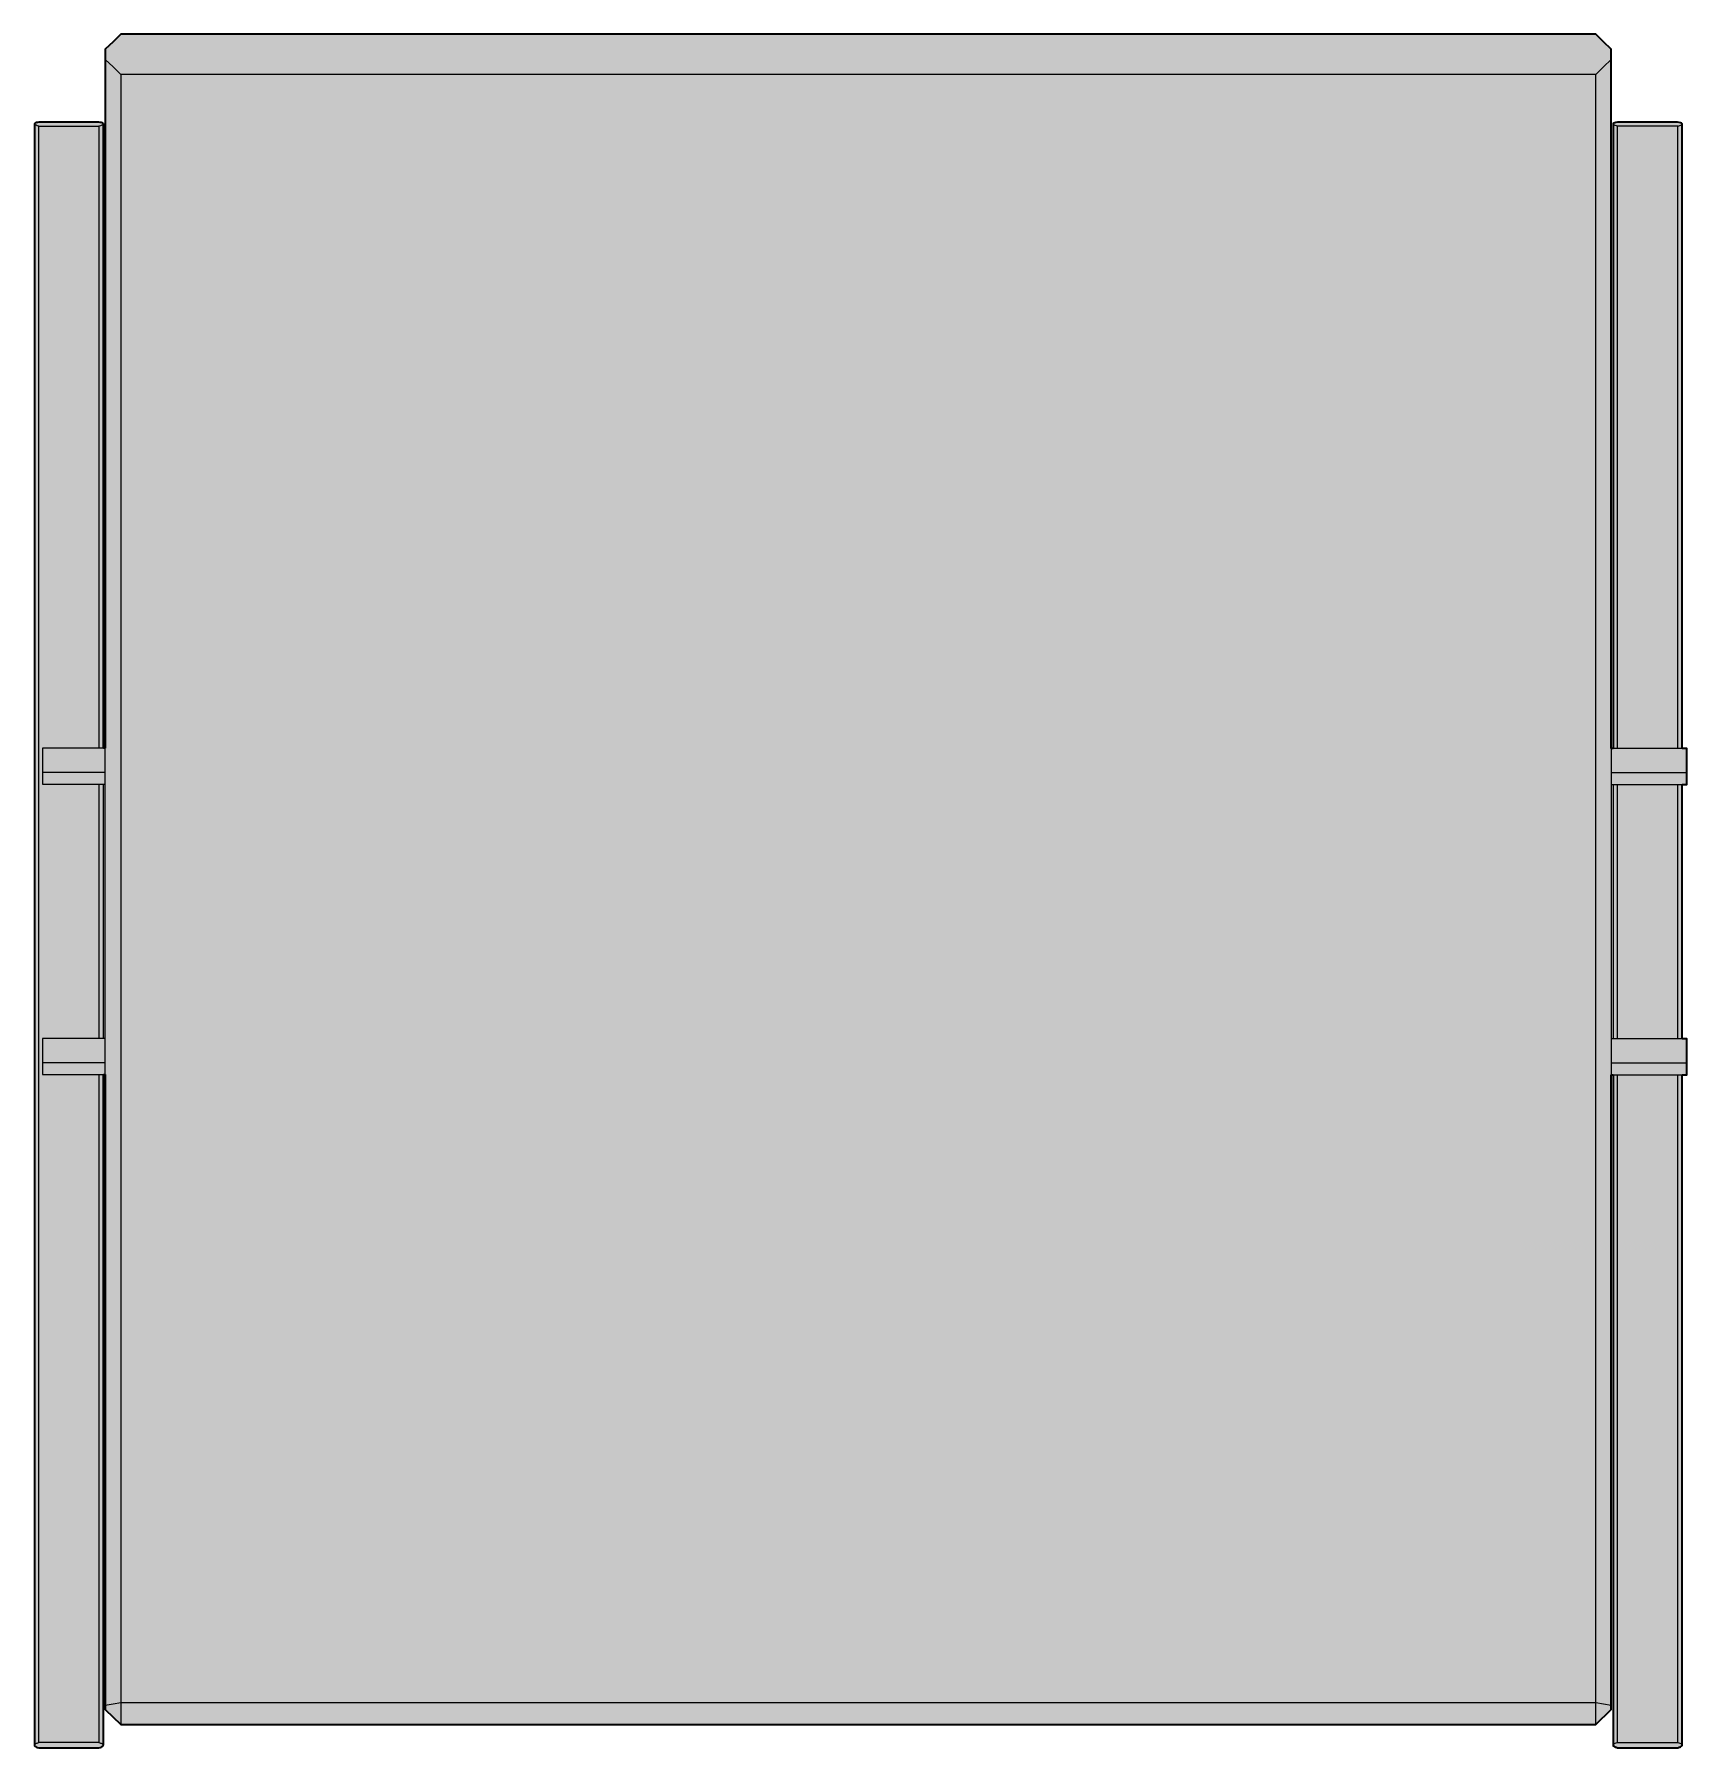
# Model space of a CAD drawing. Header units: millimetres. Extents: x 0 to 2157, y -1316 to 720.
# Drawn here: x 1402 to 2039, y -1151 to -489 of the extents above; entities that cross this region are included whole.
import ezdxf

# ---------------------------------------------------------------- set-up
doc = ezdxf.new("R2010")
doc.units = ezdxf.units.MM
doc.layers.add('Blocks', color=7, linetype='Continuous')
doc.layers.add('Blocks$Fill', color=7, linetype='Continuous', true_color=0xffffff)
doc.layers.add('Blocks$Inner', color=7, linetype='Continuous', lineweight=25, true_color=0x007f00)
doc.layers.add('Blocks$Outline', color=7, linetype='Continuous', lineweight=35, true_color=0xff3f3f)

# ---------------------------------------------------------------- blocks, each defined once
blk = doc.blocks.new('PK22 Top')
at = {"layer": 'Blocks$Fill'}
blk.add_hatch(color=256, dxfattribs=at).paths.add_polyline_path([(193, 365.06), (193, 369.11), (190, 371.97), (187, 374.84), (-382.23, 374.84), (-385.23, 371.97), (-388.23, 369.11), (-388.23, 365.06), (-388.23, 99.34), (-388.95, 99.34), (-388.94, 340.18), (-388.94, 340.18), (-388.94, 340.19), (-388.94, 340.19), (-388.94, 340.2), (-388.94, 340.2), (-388.94, 340.21), (-388.94, 340.22), (-388.94, 340.22), (-388.94, 340.23), (-388.95, 340.23), (-388.95, 340.24), (-388.95, 340.24), (-388.95, 340.25), (-388.95, 340.25), (-388.95, 340.26), (-388.96, 340.26), (-388.96, 340.27), (-388.96, 340.28), (-388.97, 340.28), (-388.97, 340.29), (-388.98, 340.3), (-388.98, 340.31), (-388.99, 340.31), (-388.99, 340.32), (-389, 340.33), (-389.01, 340.34), (-389.01, 340.34), (-389.02, 340.35), (-389.03, 340.36), (-389.03, 340.37), (-389.04, 340.37), (-389.05, 340.38), (-389.06, 340.39), (-389.07, 340.4), (-389.09, 340.41), (-389.11, 340.43), (-389.13, 340.44), (-389.15, 340.46), (-389.18, 340.47), (-389.2, 340.49), (-389.23, 340.5), (-389.25, 340.51), (-389.28, 340.53), (-389.34, 340.56), (-389.41, 340.59), (-389.48, 340.62), (-389.55, 340.64), (-389.63, 340.67), (-389.71, 340.7), (-389.8, 340.73), (-389.99, 340.78), (-390.19, 340.83), (-390.42, 340.89), (-390.66, 340.94), (-413.87, 340.94), (-414.11, 340.89), (-414.33, 340.83), (-414.54, 340.78), (-414.73, 340.73), (-414.81, 340.7), (-414.9, 340.67), (-414.98, 340.64), (-415.05, 340.62), (-415.12, 340.59), (-415.18, 340.56), (-415.24, 340.53), (-415.27, 340.51), (-415.3, 340.5), (-415.33, 340.49), (-415.35, 340.47), (-415.38, 340.46), (-415.4, 340.44), (-415.42, 340.43), (-415.44, 340.41), (-415.46, 340.4), (-415.47, 340.39), (-415.48, 340.38), (-415.49, 340.37), (-415.49, 340.37), (-415.5, 340.36), (-415.51, 340.35), (-415.52, 340.34), (-415.52, 340.34), (-415.53, 340.33), (-415.53, 340.32), (-415.54, 340.31), (-415.55, 340.31), (-415.55, 340.3), (-415.55, 340.29), (-415.56, 340.28), (-415.56, 340.28), (-415.57, 340.27), (-415.57, 340.26), (-415.57, 340.26), (-415.57, 340.25), (-415.58, 340.25), (-415.58, 340.24), (-415.58, 340.23), (-415.58, 340.23), (-415.58, 340.22), (-415.58, 340.22), (-415.59, 340.21), (-415.59, 340.21), (-415.59, 340.2), (-415.59, 340.2), (-415.59, 340.19), (-415.59, 340.19), (-415.59, 340.18), (-415.59, 340.17), (-415.6, -285.48), (-415.6, -285.49), (-415.61, -285.5), (-415.61, -285.51), (-415.61, -285.52), (-415.61, -285.54), (-415.61, -285.55), (-415.61, -285.55), (-415.61, -285.56), (-415.61, -285.57), (-415.6, -285.57), (-415.6, -285.58), (-415.6, -285.59), (-415.6, -285.59), (-415.6, -285.6), (-415.6, -285.6), (-415.6, -285.61), (-415.6, -285.62), (-415.59, -285.62), (-415.59, -285.63), (-415.59, -285.64), (-415.58, -285.65), (-415.58, -285.66), (-415.58, -285.67), (-415.57, -285.68), (-415.57, -285.69), (-415.56, -285.7), (-415.56, -285.71), (-415.55, -285.72), (-415.54, -285.73), (-415.54, -285.74), (-415.53, -285.75), (-415.52, -285.76), (-415.52, -285.77), (-415.51, -285.78), (-415.5, -285.79), (-415.49, -285.8), (-415.48, -285.81), (-415.48, -285.82), (-415.46, -285.84), (-415.44, -285.86), (-415.41, -285.88), (-415.39, -285.9), (-415.37, -285.92), (-415.34, -285.94), (-415.32, -285.96), (-415.29, -285.98), (-415.26, -286), (-415.23, -286.02), (-415.2, -286.04), (-415.14, -286.07), (-415.07, -286.11), (-414.99, -286.15), (-414.91, -286.19), (-414.83, -286.22), (-414.74, -286.26), (-414.65, -286.3), (-414.56, -286.33), (-414.35, -286.4), (-414.13, -286.47), (-413.89, -286.54), (-390.68, -286.54), (-390.44, -286.47), (-390.21, -286.4), (-390.01, -286.33), (-389.91, -286.3), (-389.82, -286.26), (-389.73, -286.22), (-389.65, -286.19), (-389.57, -286.15), (-389.5, -286.11), (-389.43, -286.07), (-389.36, -286.04), (-389.33, -286.02), (-389.3, -286), (-389.28, -285.98), (-389.25, -285.96), (-389.22, -285.94), (-389.2, -285.92), (-389.17, -285.9), (-389.15, -285.88), (-389.13, -285.86), (-389.11, -285.84), (-389.09, -285.82), (-389.08, -285.81), (-389.07, -285.8), (-389.06, -285.79), (-389.05, -285.78), (-389.05, -285.77), (-389.04, -285.76), (-389.03, -285.75), (-389.03, -285.74), (-389.02, -285.73), (-389.01, -285.72), (-389.01, -285.71), (-389, -285.7), (-389, -285.69), (-388.99, -285.68), (-388.99, -285.67), (-388.98, -285.66), (-388.98, -285.65), (-388.98, -285.64), (-388.97, -285.64), (-388.97, -285.63), (-388.97, -285.62), (-388.97, -285.62), (-388.97, -285.61), (-388.97, -285.6), (-388.96, -285.6), (-388.96, -285.59), (-388.96, -285.58), (-388.96, -285.58), (-388.96, -285.57), (-388.96, -285.57), (-388.96, -285.56), (-388.96, -285.55), (-388.96, -285.55), (-388.96, -285.54), (-388.96, -285.53), (-388.96, -285.53), (-388.96, -285.52), (-388.96, -285.51), (-388.96, -285.51), (-388.96, -285.5), (-388.96, -285.5), (-388.96, -285.49), (-388.96, -285.48), (-388.96, -285.48), (-388.96, -285.47), (-388.96, -285.46), (-388.97, -285.46), (-388.97, -285.45), (-388.97, -285.44), (-388.97, -285.44), (-388.93, -26.68), (-388.23, -26.68), (-388.23, -270.25), (-388.23, -271.72), (-382.23, -277.53), (187, -277.53), (193, -271.72), (193, -270.25), (193, -26.81), (193.7, -26.81), (193.7, -38.97), (193.72, -285.51), (193.72, -285.51), (193.72, -285.53), (193.72, -285.54), (193.72, -285.55), (193.72, -285.55), (193.72, -285.56), (193.72, -285.57), (193.73, -285.57), (193.73, -285.58), (193.73, -285.59), (193.73, -285.59), (193.73, -285.6), (193.73, -285.61), (193.73, -285.61), (193.74, -285.62), (193.74, -285.63), (193.74, -285.63), (193.74, -285.64), (193.74, -285.65), (193.75, -285.65), (193.75, -285.66), (193.75, -285.67), (193.75, -285.67), (193.76, -285.68), (193.76, -285.69), (193.76, -285.69), (193.77, -285.71), (193.78, -285.72), (193.79, -285.73), (193.8, -285.75), (193.81, -285.76), (193.82, -285.78), (193.83, -285.79), (193.84, -285.8), (193.85, -285.82), (193.86, -285.83), (193.87, -285.84), (193.89, -285.85), (193.9, -285.87), (193.92, -285.88), (193.93, -285.89), (193.95, -285.91), (193.98, -285.93), (194.01, -285.96), (194.05, -285.99), (194.09, -286.01), (194.13, -286.04), (194.17, -286.06), (194.22, -286.09), (194.27, -286.11), (194.31, -286.14), (194.37, -286.16), (194.47, -286.21), (194.59, -286.26), (194.71, -286.31), (194.84, -286.36), (194.98, -286.4), (195.13, -286.45), (195.44, -286.54), (218.65, -286.54), (218.81, -286.5), (218.97, -286.45), (219.12, -286.4), (219.25, -286.36), (219.38, -286.31), (219.51, -286.26), (219.62, -286.21), (219.73, -286.16), (219.78, -286.14), (219.83, -286.11), (219.88, -286.09), (219.92, -286.06), (219.97, -286.04), (220.01, -286.01), (220.05, -285.99), (220.08, -285.96), (220.12, -285.93), (220.15, -285.91), (220.17, -285.89), (220.18, -285.88), (220.19, -285.87), (220.21, -285.85), (220.22, -285.84), (220.23, -285.83), (220.25, -285.82), (220.26, -285.8), (220.27, -285.79), (220.28, -285.78), (220.29, -285.76), (220.3, -285.75), (220.31, -285.73), (220.32, -285.72), (220.32, -285.71), (220.33, -285.69), (220.34, -285.69), (220.34, -285.68), (220.34, -285.67), (220.34, -285.67), (220.35, -285.66), (220.35, -285.65), (220.35, -285.65), (220.35, -285.64), (220.36, -285.63), (220.36, -285.63), (220.36, -285.62), (220.36, -285.61), (220.36, -285.61), (220.37, -285.6), (220.37, -285.59), (220.37, -285.59), (220.37, -285.58), (220.37, -285.57), (220.37, -285.57), (220.37, -285.56), (220.37, -285.55), (220.37, -285.55), (220.37, -285.54), (220.37, -285.53), (220.36, -26.81), (222.13, -26.81), (222.13, -22.33), (222.13, -12.88), (220.36, -12.88), (220.37, 85.27), (222.13, 85.27), (222.13, 89.75), (222.13, 99.2), (220.37, 99.2), (220.35, 340.18), (220.35, 340.19), (220.35, 340.19), (220.35, 340.2), (220.35, 340.2), (220.35, 340.21), (220.35, 340.21), (220.35, 340.22), (220.35, 340.22), (220.35, 340.23), (220.35, 340.23), (220.35, 340.24), (220.34, 340.24), (220.34, 340.25), (220.34, 340.25), (220.34, 340.26), (220.34, 340.26), (220.33, 340.27), (220.33, 340.27), (220.33, 340.28), (220.33, 340.28), (220.32, 340.29), (220.32, 340.29), (220.32, 340.3), (220.31, 340.3), (220.31, 340.31), (220.31, 340.31), (220.3, 340.32), (220.3, 340.32), (220.29, 340.33), (220.28, 340.34), (220.27, 340.35), (220.26, 340.36), (220.25, 340.37), (220.24, 340.38), (220.23, 340.39), (220.22, 340.4), (220.21, 340.41), (220.19, 340.42), (220.18, 340.43), (220.16, 340.44), (220.13, 340.46), (220.1, 340.48), (220.07, 340.5), (220.03, 340.52), (219.99, 340.54), (219.95, 340.56), (219.91, 340.58), (219.81, 340.62), (219.71, 340.65), (219.61, 340.69), (219.49, 340.73), (219.37, 340.76), (219.24, 340.8), (218.95, 340.87), (218.63, 340.94), (195.43, 340.94), (195.11, 340.87), (194.82, 340.8), (194.69, 340.76), (194.57, 340.73), (194.45, 340.69), (194.34, 340.65), (194.24, 340.62), (194.15, 340.58), (194.11, 340.56), (194.07, 340.54), (194.03, 340.52), (193.99, 340.5), (193.96, 340.48), (193.92, 340.46), (193.89, 340.44), (193.88, 340.43), (193.87, 340.42), (193.85, 340.41), (193.84, 340.4), (193.83, 340.39), (193.82, 340.38), (193.81, 340.37), (193.79, 340.36), (193.78, 340.35), (193.78, 340.34), (193.77, 340.33), (193.76, 340.32), (193.76, 340.32), (193.75, 340.31), (193.75, 340.31), (193.74, 340.3), (193.74, 340.3), (193.74, 340.29), (193.73, 340.29), (193.73, 340.28), (193.73, 340.28), (193.73, 340.27), (193.72, 340.27), (193.72, 340.26), (193.72, 340.26), (193.72, 340.25), (193.72, 340.25), (193.71, 340.24), (193.71, 340.24), (193.71, 340.23), (193.71, 340.23), (193.71, 340.22), (193.71, 340.22), (193.71, 340.21), (193.71, 340.21), (193.71, 340.2), (193.71, 340.2), (193.7, 340.19), (193.7, 340.19), (193.7, 340.18), (193.72, 105.78), (193.72, 99.2), (193, 99.2)], flags=0)
at = {"layer": 'Blocks$Inner'}
for p, q in [((187, 359.35), (-382.23, 359.35)), ((-413.89, 339.42), (-390.66, 339.42)), ((-413.87, 340.94), (-390.66, 340.94)), ((195.43, 340.94), (218.63, 340.94)), ((218.66, 339.42), (195.43, 339.42)), ((-390.68, 106.97), (-390.68, 99.34)), ((218.67, 99.2), (218.67, 106.97)), ((-388.23, 89.89), (-412.4, 89.89)), ((222.13, 89.75), (193, 89.75)), ((-388.94, -12.74), (-388.95, 85.41)), ((193.71, 85.27), (193.7, -12.88)), ((220.36, -12.88), (220.37, 85.27)), ((-388.23, -22.2), (-412.4, -22.2)), ((222.13, -22.33), (193, -22.33)), ((195.42, -37.8), (195.42, -26.81)), ((-390.68, -284.52), (-413.91, -284.52)), ((-390.68, -286.54), (-413.89, -286.54)), ((195.44, -284.52), (218.67, -284.52)), ((218.65, -286.54), (195.44, -286.54))]:
    blk.add_line(p, q, dxfattribs=at)
for points in [[(-382.23, -277.53), (-388.23, -271.72), (-388.23, 369.11), (-385.23, 371.97), (-382.23, 374.84), (187, 374.84), (190, 371.97), (193, 369.11), (193, -271.72), (187, -277.53)], [(187, 359.35), (190, 362.21), (193, 365.06), (193, -270.25), (190, -269.7), (187, -269.15), (-382.23, -269.15), (-385.23, -269.7), (-388.23, -270.25), (-388.23, 365.06), (-385.23, 362.21), (-382.23, 359.35)], [(-415.59, 340.18), (-415.59, 310.91), (-415.59, 306.01), (-415.59, 301.72), (-415.59, 297.8), (-415.59, 285.12), (-415.59, -38.98), (-415.6, -285.54)], [(-388.95, 99.34), (-388.95, 105.8), (-388.94, 230.77), (-388.94, 273.19), (-388.93, 294.31), (-388.93, 301.1), (-388.93, 304.83), (-388.93, 311.54), (-388.93, 317.18), (-388.94, 340.18)], [(193.7, 340.18), (193.7, 310.91), (193.7, 306.01), (193.7, 301.71), (193.7, 297.79), (193.7, 285.1), (193.72, 105.78), (193.72, 105.8), (193.72, 99.2)], [(220.37, 99.2), (220.37, 105.79), (220.37, 230.78), (220.36, 273.2), (220.36, 294.32), (220.36, 301.11), (220.36, 304.83), (220.36, 311.55), (220.36, 317.18), (220.35, 340.18)], [(-413.91, -242.86), (-413.9, -199.63), (-413.9, -156.4), (-413.89, -113.17), (-413.89, -37.8), (-413.91, 106.97)], [(-388.23, 99.34), (-412.4, 99.34), (-412.4, 85.41), (-388.23, 85.41)], [(193, 85.27), (222.13, 85.27), (222.13, 89.75), (222.13, 99.2), (193, 99.2)], [(-390.67, 85.41), (-390.67, 34.59), (-390.66, -12.74)], [(195.43, -12.88), (195.43, 34.59), (195.44, 85.27)], [(218.66, -12.88), (218.67, 85.27)], [(-388.23, -12.74), (-412.4, -12.74), (-412.4, -26.68), (-388.23, -26.68)], [(193, -26.81), (222.13, -26.81), (222.13, -22.33), (222.13, -12.88), (193, -12.88)], [(-390.66, -26.66), (-390.66, -37.8), (-390.66, -113.18), (-390.67, -199.64), (-390.68, -242.87)], [(-388.97, -285.53), (-388.93, -38.97), (-388.93, -26.68)], [(193.7, -26.81), (193.7, -38.97), (193.7, -38.96), (193.72, -285.53)], [(218.67, -273.43), (218.67, -199.63), (218.66, -156.4), (218.66, -113.17), (218.65, -37.8), (218.65, -26.81)], [(220.37, -285.53), (220.36, -38.97), (220.36, -26.81)], [(-382.23, -269.15), (-382.23, -276.06), (-382.23, -276.8), (-382.23, -277.53), (187, -277.53), (187, -276.8), (187, -276.06), (187, -269.15)], [(-390.68, -273.43), (-390.67, -278.98), (-390.68, -284.52)]]:
    blk.add_lwpolyline(points, dxfattribs=at)
for points, degree, knots in [([(-382.23, 359.35), (-382.23, 358.88), (-382.23, 358.01), (-382.23, 356.94), (-382.23, 356), (-382.23, 354.76), (-382.23, 353.2), (-382.23, 350.7), (-382.23, 347.54), (-382.23, 343.69), (-382.23, 339.72), (-382.23, 335.64), (-382.23, 331.49), (-382.23, 325.89), (-382.23, 318.83), (-382.23, 310.21), (-382.23, 301.4), (-382.23, 292.34), (-382.23, 282.99), (-382.23, 270.07), (-382.23, 256.36), (-382.23, 241.94), (-382.23, 230.79), (-382.23, 219.33), (-382.23, 207.54), (-382.23, 197.39), (-382.23, 189.17), (-382.23, 183), (-382.23, 176.86), (-382.23, 171.84), (-382.23, 167.78), (-382.23, 164.66), (-382.23, 162), (-382.23, 159.8), (-382.23, 158.13), (-382.23, 156.37), (-382.23, 154.41), (-382.23, 152.13), (-382.23, 148.62), (-382.23, 143.61), (-382.23, 138.44), (-382.23, 134.37), (-382.23, 130.4), (-382.23, 125.55), (-382.23, 119.66), (-382.23, 113.73), (-382.23, 107.78), (-382.23, 99.82), (-382.23, 89.87), (-382.23, 77.94), (-382.23, 65.99), (-382.23, 54.03), (-382.23, 38.09), (-382.23, 18.15), (-382.23, -5.78), (-382.23, -29.71), (-382.23, -53.63), (-382.23, -77.55), (-382.23, -101.49), (-382.23, -121.45), (-382.23, -137.42), (-382.23, -149.4), (-382.23, -161.39), (-382.23, -173.33), (-382.23, -185.5), (-382.23, -197.84), (-382.23, -209.95), (-382.23, -221.41), (-382.23, -230.36), (-382.23, -237.32), (-382.23, -242.42), (-382.23, -246.57), (-382.23, -249.84), (-382.23, -253.01), (-382.23, -256.61), (-382.23, -261.92), (-382.23, -265.76), (-382.23, -268.01), (-382.23, -269.15)], 3, [1168.2874427, 1168.2874427, 1168.2874427, 1168.2874427, 1168.290732, 1168.2940214, 1168.2973109, 1168.3006004, 1168.3071793, 1168.3137583, 1168.3269162, 1168.3400741, 1168.353232, 1168.3663899, 1168.3795478, 1168.3927057, 1168.4190214, 1168.4453372, 1168.471653, 1168.4979688, 1168.5242846, 1168.5506004, 1168.603232, 1168.6295478, 1168.6558636, 1168.6821794, 1168.7084951, 1168.7348109, 1168.7479688, 1168.7611267, 1168.7742846, 1168.7874425, 1168.7940215, 1168.8006004, 1168.8071794, 1168.8104688, 1168.8137583, 1168.8170478, 1168.8203373, 1168.8236267, 1168.8269162, 1168.8334952, 1168.8400741, 1168.8433636, 1168.8466531, 1168.853232, 1168.8598109, 1168.8663899, 1168.8729688, 1168.8795478, 1168.8927057, 1168.9058636, 1168.9190215, 1168.9321794, 1168.9453373, 1168.9716531, 1168.9979689, 1169.0242846, 1169.0506004, 1169.0769162, 1169.103232, 1169.1295478, 1169.1427057, 1169.1558636, 1169.1690215, 1169.1821794, 1169.1953373, 1169.2084952, 1169.2216531, 1169.234811, 1169.2479689, 1169.2545478, 1169.2611268, 1169.2677057, 1169.2709952, 1169.2742847, 1169.2808636, 1169.2841531, 1169.2857978, 1169.2874426, 1169.2874426, 1169.2874426, 1169.2874426]), ([(187, -269.15), (187, -268.01), (187, -265.76), (187, -261.92), (187, -256.61), (187, -253.01), (187, -249.84), (187, -246.57), (187, -242.42), (187, -237.32), (187, -230.36), (187, -221.41), (187, -209.95), (187, -197.84), (187, -185.5), (187, -173.33), (187, -161.39), (187, -149.4), (187, -137.42), (187, -121.45), (187, -101.49), (187, -45.41), (187, -53.63), (187, -29.71), (187, -5.78), (187, 18.15), (187, 38.09), (187, 54.03), (187, 65.99), (187, 77.94), (187, 89.87), (187, 99.82), (187, 107.78), (187, 110.57), (187, 119.66), (187, 125.55), (187, 130.4), (187, 134.37), (187, 138.44), (187, 143.61), (187, 148.62), (187, 152.13), (187, 154.41), (187, 156.37), (187, 158.13), (187, 159.8), (187, 162), (187, 164.66), (187, 167.78), (187, 171.84), (187, 176.86), (187, 183), (187, 189.17), (187, 197.39), (187, 207.54), (187, 219.33), (187, 230.79), (187, 241.94), (187, 256.36), (187, 270.07), (187, 282.99), (187, 292.34), (187, 301.4), (187, 310.21), (187, 318.83), (187, 325.89), (187, 331.49), (187, 335.64), (187, 339.72), (187, 343.69), (187, 347.54), (187, 350.7), (187, 353.2), (187, 354.76), (187, 356), (187, 356.94), (187, 358.01), (187, 358.88), (187, 359.35)], 3, [588.0567739, 588.0567739, 588.0567739, 588.0567739, 588.0584187, 588.0600634, 588.0633529, 588.0699318, 588.0732213, 588.0765108, 588.0830897, 588.0896687, 588.0962476, 588.1094055, 588.1225634, 588.1357213, 588.1488792, 588.1620371, 588.175195, 588.1883529, 588.2015108, 588.2146687, 588.2409845, 588.2673003, 588.2936161, 588.3199318, 588.3462476, 588.3725634, 588.3988792, 588.4120371, 588.425195, 588.4383529, 588.4515108, 588.4646687, 588.4712476, 588.4778266, 588.4844055, 588.4909845, 588.4975634, 588.5008529, 588.5041424, 588.5107213, 588.5173003, 588.5205898, 588.5238792, 588.5271687, 588.5304582, 588.5337476, 588.5370371, 588.5436161, 588.550195, 588.556774, 588.5699319, 588.5830898, 588.5962477, 588.6094055, 588.6357213, 588.6620371, 588.6883529, 588.7146687, 588.7409845, 588.7936161, 588.8199319, 588.8462477, 588.8725635, 588.8988793, 588.925195, 588.9515108, 588.9646687, 588.9778266, 588.9909845, 589.0041424, 589.0173003, 589.0304582, 589.0370372, 589.0436161, 589.0469056, 589.0501951, 589.0534845, 589.0567738, 589.0567738, 589.0567738, 589.0567738]), ([(-413.87, 339.42), (-414.31, 339.51), (-415.03, 339.7), (-415.57, 339.99), (-415.61, 340.22), (-415.49, 340.38), (-415.13, 340.62), (-414.54, 340.8), (-413.87, 340.94)], 3, [0, 0, 0, 0, 0.2, 0.4, 0.55, 0.625, 0.7, 1, 1, 1, 1]), ([(-413.91, 106.97), (-413.91, 157.29), (-413.9, 171.16), (-413.9, 191.96), (-413.9, 212.75), (-413.9, 230.15), (-413.9, 244), (-413.9, 254.32), (-413.89, 264.7), (-413.89, 273.48), (-413.89, 280.61), (-413.89, 285.97), (-413.89, 290.46), (-413.89, 294.06), (-413.89, 296.34), (-413.89, 298.18), (-413.89, 299.59), (-413.89, 301.1), (-413.89, 302.78), (-413.89, 304.63), (-413.89, 307.24), (-413.89, 310.71), (-413.89, 314.38), (-413.89, 317.33), (-413.89, 319.53), (-413.89, 321.73), (-413.89, 324.66), (-413.89, 326.86), (-413.89, 339.3)], 3, [2.86148, 2.86148, 2.86148, 2.86148, 2.98648, 3.11148, 3.23648, 3.36148, 3.42398, 3.48648, 3.54898, 3.61148, 3.64273, 3.67398, 3.70523, 3.720855, 3.73648, 3.744293, 3.752105, 3.759918, 3.76773, 3.775543, 3.783355, 3.79898, 3.814605, 3.822418, 3.83023, 3.838043, 3.845855, 3.86148, 3.86148, 3.86148, 3.86148]), ([(-390.66, 339.42), (-390.66, 326.86), (-390.66, 324.66), (-390.66, 321.72), (-390.66, 319.53), (-390.66, 317.33), (-390.66, 314.38), (-390.66, 310.71), (-390.66, 307.24), (-390.66, 304.63), (-390.66, 302.78), (-390.66, 301.1), (-390.66, 299.59), (-390.66, 298.18), (-390.66, 296.34), (-390.66, 294.06), (-390.66, 290.46), (-390.66, 285.97), (-390.66, 280.61), (-390.66, 273.49), (-390.66, 264.7), (-390.67, 254.32), (-390.67, 244), (-390.67, 230.16), (-390.67, 212.76), (-390.67, 191.96), (-390.67, 171.17), (-390.68, 157.3), (-390.68, 106.97)], 3, [27.094185, 27.094185, 27.094185, 27.094185, 27.10981, 27.117623, 27.125435, 27.133248, 27.14106, 27.156685, 27.17231, 27.180123, 27.187935, 27.195748, 27.20356, 27.211373, 27.219185, 27.23481, 27.250435, 27.281685, 27.312935, 27.344185, 27.406685, 27.469185, 27.531685, 27.594185, 27.719185, 27.844185, 27.969185, 28.094185, 28.094185, 28.094185, 28.094185]), ([(-390.66, 340.94), (-389.99, 340.8), (-389.39, 340.62), (-389.04, 340.38), (-388.91, 340.22), (-388.96, 339.99), (-389.5, 339.7), (-390.21, 339.51), (-390.66, 339.42)], 3, [24.208466, 24.208466, 24.208466, 24.208466, 24.508466, 24.583466, 24.658466, 24.808466, 25.008466, 25.208466, 25.208466, 25.208466, 25.208466]), ([(195.43, 339.42), (194.76, 339.56), (194.16, 339.74), (193.8, 339.98), (193.68, 340.14), (193.73, 340.37), (194.26, 340.66), (194.98, 340.85), (195.43, 340.94)], 3, [-1, -1, -1, -1, -0.7, -0.625, -0.55, -0.4, -0.2, 0, 0, 0, 0]), ([(195.44, 106.98), (195.44, 157.3), (195.44, 171.17), (195.44, 191.96), (195.44, 212.76), (195.43, 230.16), (195.43, 244), (195.43, 254.32), (195.43, 264.7), (195.43, 273.49), (195.43, 280.61), (195.43, 285.97), (195.43, 290.46), (195.43, 294.06), (195.43, 296.34), (195.43, 298.18), (195.43, 299.59), (195.43, 301.1), (195.43, 302.78), (195.43, 304.63), (195.43, 307.24), (195.43, 310.71), (195.43, 314.38), (195.43, 317.33), (195.43, 319.53), (195.43, 321.72), (195.43, 324.66), (195.43, 337.84), (195.43, 339.42)], 3, [7.770096, 7.770096, 7.770096, 7.770096, 7.895096, 8.020096, 8.145096, 8.270096, 8.332596, 8.395096, 8.457596, 8.520096, 8.551346, 8.582596, 8.613846, 8.629471, 8.645096, 8.652909, 8.660721, 8.668534, 8.676346, 8.684159, 8.691971, 8.707596, 8.723221, 8.731034, 8.738846, 8.746659, 8.754471, 8.770096, 8.770096, 8.770096, 8.770096]), ([(218.63, 339.42), (219.3, 339.56), (219.9, 339.74), (220.26, 339.98), (220.38, 340.14), (220.33, 340.37), (219.8, 340.66), (219.08, 340.85), (218.63, 340.94)], 3, [-1, -1, -1, -1, -0.7, -0.625, -0.55, -0.4, -0.2, 0, 0, 0, 0]), ([(218.67, 106.97), (218.67, 157.29), (218.67, 171.16), (218.67, 191.96), (218.66, 212.75), (218.66, 230.15), (218.66, 244), (218.66, 254.32), (218.66, 264.7), (218.66, 273.48), (218.66, 280.61), (218.66, 285.97), (218.66, 290.46), (218.66, 294.06), (218.66, 296.34), (218.66, 298.18), (218.66, 299.59), (218.66, 301.1), (218.66, 302.78), (218.66, 304.63), (218.66, 307.24), (218.66, 310.71), (218.66, 314.38), (218.66, 317.33), (218.66, 319.53), (218.66, 321.73), (218.66, 324.66), (218.66, 337.84), (218.66, 339.3)], 3, [7.7657727, 7.7657727, 7.7657727, 7.7657727, 7.8907727, 8.0157727, 8.1407727, 8.2657727, 8.3282727, 8.3907727, 8.4532727, 8.5157727, 8.5470227, 8.5782727, 8.6095227, 8.6251477, 8.6407727, 8.6485852, 8.6563977, 8.6642102, 8.6720227, 8.6798352, 8.6876477, 8.7032727, 8.7188977, 8.7267102, 8.7345227, 8.7423352, 8.7501477, 8.7657727, 8.7657727, 8.7657727, 8.7657727]), ([(195.44, -284.52), (195.44, -199.64), (195.43, -113.18), (195.42, -37.81)], 1, [0, 0, 3.000107, 4.000107, 5.000107, 5.000107]), ([(-413.91, -273.43), (-413.91, -272.5), (-413.91, -270.64), (-413.91, -267.85), (-413.91, -265.51), (-413.91, -263.88), (-413.91, -262.94), (-413.91, -262.24), (-413.91, -261.54), (-413.91, -260.6), (-413.91, -258.94), (-413.91, -256.59), (-413.91, -253.85), (-413.91, -250.4), (-413.91, -246.48), (-413.91, -243.95), (-413.91, -242.86)], 3, [-3.13852, -3.13852, -3.13852, -3.13852, -3.055187, -2.971853, -2.88852, -2.846853, -2.82602, -2.805187, -2.784353, -2.76352, -2.721853, -2.63852, -2.555187, -2.471853, -2.305187, -2.13852, -2.13852, -2.13852, -2.13852]), ([(-390.68, -242.87), (-390.68, -243.96), (-390.68, -246.49), (-390.68, -250.4), (-390.68, -253.85), (-390.68, -256.59), (-390.68, -258.95), (-390.68, -260.6), (-390.68, -261.54), (-390.68, -262.24), (-390.68, -262.94), (-390.68, -263.88), (-390.68, -265.51), (-390.68, -267.85), (-390.68, -270.64), (-390.68, -272.5), (-390.68, -273.43)], 3, [14.142698, 14.142698, 14.142698, 14.142698, 14.309365, 14.476032, 14.559365, 14.642698, 14.726032, 14.767698, 14.788532, 14.809365, 14.830198, 14.851032, 14.892698, 14.976032, 15.059365, 15.142698, 15.142698, 15.142698, 15.142698]), ([(-413.89, -286.54), (-414.55, -286.36), (-415.15, -286.12), (-415.51, -285.8), (-415.63, -285.59), (-415.59, -285.28), (-415.06, -284.9), (-414.35, -284.65), (-413.91, -284.53)], 3, [24.2084656, 24.2084656, 24.2084656, 24.2084656, 24.5084656, 24.5834656, 24.6584656, 24.8084656, 25.0084656, 25.2084651, 25.2084651, 25.2084651, 25.2084651]), ([(-390.66, -284.53), (-390.22, -284.65), (-389.51, -284.9), (-388.98, -285.28), (-388.93, -285.59), (-389.06, -285.8), (-389.42, -286.12), (-390.01, -286.36), (-390.68, -286.54)], 3, [0.0000005, 0.0000005, 0.0000005, 0.0000005, 0.200005, 0.40001, 0.5500138, 0.6250157, 0.7000176, 1, 1, 1, 1]), ([(195.44, -286.54), (195, -286.42), (194.28, -286.17), (193.75, -285.79), (193.7, -285.48), (193.82, -285.27), (194.17, -284.95), (194.76, -284.71), (195.42, -284.53)], 3, [23.2084656, 23.2084656, 23.2084656, 23.2084656, 23.4084455, 23.6084505, 23.7584543, 23.8334562, 23.9084581, 24.2084651, 24.2084651, 24.2084651, 24.2084651]), ([(218.67, -284.53), (219.34, -284.71), (219.93, -284.95), (220.28, -285.27), (220.4, -285.48), (220.35, -285.79), (219.81, -286.17), (219.1, -286.42), (218.65, -286.54)], 3, [-0.9999995, -0.9999995, -0.9999995, -0.9999995, -0.7, -0.625, -0.55, -0.4, -0.2, 0, 0, 0, 0])]:
    blk.add_open_spline(points, degree=degree, knots=knots, dxfattribs=at)
for points, weights, knots in [([(-413.89, 339.3), (-413.89, 339.33), (-413.89, 339.36), (-413.89, 339.39), (-413.89, 339.42)], [0.999435667353, 0.999717561319, 1, 0.999717563943, 0.99943567259], [3.861480896, 3.861480896, 3.861480896, 3.862995624, 3.862995624, 3.864510338, 3.864510338, 3.864510338]), ([(218.66, 339.3), (218.66, 339.33), (218.66, 339.36), (218.66, 339.39), (218.66, 339.42)], [0.999435667439, 0.999717561362, 1, 0.9997175639, 0.999435672504], [8.765818411, 8.765818411, 8.765818411, 8.767333139, 8.767333139, 8.768847853, 8.768847853, 8.768847853]), ([(-413.91, -284.52), (-413.91, -284.44), (-413.91, -284.36), (-413.92, -278.89), (-413.91, -273.43)], [0.999982577223, 0.999991288352, 1, 0.99942714634, 0.998856533506], [-3.141639374, -3.141639374, -3.141639374, -3.141592654, -3.141592654, -3.13852042, -3.13852042, -3.13852042]), ([(218.67, -284.52), (218.67, -284.44), (218.67, -284.36), (218.68, -278.89), (218.67, -273.43)], [0.999982577222, 0.999991288352, 1, 0.99942714634, 0.998856533506], [23.229675314, 23.229675314, 23.229675314, 23.229722034, 23.229722034, 23.232794268, 23.232794268, 23.232794268])]:
    blk.add_rational_spline(points, weights, degree=2, knots=knots, dxfattribs=at)
for points, degree in [([(-413.89, 339.3), (-413.89, 339.3), (-413.89, 339.3), (-413.89, 339.3)], 3), ([(195.44, 99.2), (195.44, 106.98)], 1)]:
    blk.add_open_spline(points, degree=degree, dxfattribs=at)
for points, weights in [([(218.66, 339.3), (218.66, 339.3), (218.66, 339.3)], [0.999452689232, 0.999444178087, 0.999435667439]), ([(-413.91, -273.43), (-413.91, -273.43), (-413.91, -273.43)], [0.998856533506, 0.998856633133, 0.99885673276])]:
    blk.add_rational_spline(points, weights, degree=2, dxfattribs=at)
at = {"layer": 'Blocks$Outline'}
for points in [[(193, 365.06), (193, 369.11), (190, 371.97), (187, 374.84), (-382.23, 374.84), (-385.23, 371.97), (-388.23, 369.11), (-388.23, 365.06)], [(-415.59, 340.17), (-415.59, 310.91), (-415.59, 306.01), (-415.59, 301.72), (-415.59, 297.8), (-415.59, 285.12), (-415.59, -38.98), (-415.6, -285.48)], [(-388.95, 99.34), (-388.95, 105.8), (-388.94, 230.77), (-388.94, 273.19), (-388.93, 294.31), (-388.93, 301.1), (-388.93, 304.83), (-388.93, 311.54), (-388.93, 317.18), (-388.94, 340.18)], [(193.7, 340.18), (193.7, 310.91), (193.7, 306.01), (193.7, 301.71), (193.7, 297.79), (193.7, 285.1), (193.72, 105.78)], [(218.63, 340.94), (195.43, 340.94)], [(220.37, 99.2), (220.37, 105.79), (220.37, 230.78), (220.36, 273.2), (220.36, 294.32), (220.36, 301.11), (220.36, 304.83), (220.36, 311.55), (220.36, 317.18), (220.35, 340.18)], [(-388.23, 99.34), (-388.95, 99.34)], [(193.72, 105.78), (193.72, 99.2)], [(193.72, 99.2), (193, 99.2)], [(220.37, 85.27), (222.13, 85.27), (222.13, 89.75), (222.13, 99.2), (220.37, 99.2)], [(220.36, -12.88), (220.37, 85.27)], [(220.36, -26.81), (222.13, -26.81), (222.13, -22.33), (222.13, -12.88), (220.36, -12.88)], [(-388.97, -285.44), (-388.93, -38.97), (-388.93, -26.68)], [(-388.93, -26.68), (-388.23, -26.68)], [(193, -26.81), (193.7, -26.81)], [(193.7, -26.81), (193.7, -38.97)], [(220.37, -285.53), (220.36, -38.97), (220.36, -26.81)], [(193.7, -38.97), (193.72, -285.51)], [(-388.23, -270.25), (-388.23, -271.72), (-382.23, -277.53)], [(187, -277.53), (193, -271.72), (193, -270.25)], [(-415.61, -285.52), (-415.61, -285.54)]]:
    blk.add_lwpolyline(points, dxfattribs=at)
for points in [[(-388.23, 365.06), (-388.23, 276.49), (-388.23, 187.91), (-388.23, 99.34)], [(193, 99.2), (193, 187.82), (193, 276.44), (193, 365.06)], [(-382.23, -277.53), (-192.49, -277.53), (-2.75, -277.53), (187, -277.53)], [(-415.6, -285.48), (-415.61, -285.49), (-415.61, -285.51), (-415.61, -285.52)]]:
    blk.add_open_spline(points, degree=3, dxfattribs=at)
for points, knots in [([(-388.94, 340.18), (-388.94, 340.21), (-388.95, 340.27), (-389.04, 340.38), (-389.39, 340.62), (-389.99, 340.8), (-390.66, 340.94), (-398.4, 340.94), (-406.13, 340.94), (-413.87, 340.94), (-414.54, 340.8), (-415.13, 340.62), (-415.49, 340.38), (-415.57, 340.27), (-415.59, 340.2), (-415.59, 340.17), (-415.59, 340.17)], [-24.708899, -24.708899, -24.708899, -24.708899, -24.658466, -24.583466, -24.508466, -24.208466, -24.208466, -24.208466, -0.999993, -0.999993, -0.999993, -0.699993, -0.624993, -0.549993, -0.498395, -0.492252, -0.492252, -0.492252, -0.492252]), ([(195.43, 340.94), (194.98, 340.85), (194.26, 340.66), (193.77, 340.4), (193.7, 340.23), (193.7, 340.18)], [0, 0, 0, 0, 0.2, 0.4, 0.4993194, 0.4993194, 0.4993194, 0.4993194]), ([(220.35, 340.18), (220.35, 340.23), (220.28, 340.4), (219.8, 340.66), (219.08, 340.85), (218.63, 340.94)], [-0.4993195, -0.4993195, -0.4993195, -0.4993195, -0.4, -0.2, 0, 0, 0, 0]), ([(-388.23, -26.68), (-388.23, -107.87), (-388.23, -189.06), (-388.23, -270.25), (-388.23, -270.25), (-388.23, -270.25), (-388.23, -270.25)], [-1165.6708336, -1165.6708336, -1165.6708336, -1165.6708336, -1165.2874427, -1165.2874427, -1165.2874427, -1165.2874427, -1165.2874427, -1165.2874427, -1165.2874427]), ([(193, -270.25), (193, -270.25), (193, -270.25), (193, -270.25), (193, -189.1), (193, -107.96), (193, -26.81)], [-592.0567738, -592.0567738, -592.0567738, -592.0567738, -592.0567738, -592.0567738, -592.0567738, -591.6735973, -591.6735973, -591.6735973, -591.6735973]), ([(-415.61, -285.54), (-415.61, -285.58), (-415.59, -285.66), (-415.51, -285.8), (-415.15, -286.12), (-414.55, -286.36), (-413.89, -286.54), (-406.15, -286.54), (-398.41, -286.54), (-390.68, -286.54), (-390.01, -286.36), (-389.42, -286.12), (-389.06, -285.8), (-388.96, -285.63), (-388.95, -285.51), (-388.97, -285.44)], [-24.705197, -24.705197, -24.705197, -24.705197, -24.658466, -24.583466, -24.508466, -24.208466, -24.208466, -24.208466, -1, -1, -1, -0.700018, -0.625016, -0.550014, -0.454721, -0.454721, -0.454721, -0.454721]), ([(193.72, -285.51), (193.72, -285.51), (193.72, -285.52), (193.72, -285.6), (193.79, -285.82), (194.28, -286.17), (195, -286.42), (195.44, -286.54), (203.18, -286.54), (210.92, -286.54), (218.65, -286.54)], [-23.719727, -23.719727, -23.719727, -23.719727, -23.714207, -23.709424, -23.608462, -23.408457, -23.208477, -23.208477, -23.208477, 0, 0, 0, 0]), ([(218.65, -286.54), (219.1, -286.42), (219.81, -286.17), (220.3, -285.82), (220.37, -285.6), (220.37, -285.53)], [0, 0, 0, 0, 0.2, 0.4, 0.500996, 0.500996, 0.500996, 0.500996])]:
    blk.add_open_spline(points, degree=3, knots=knots, dxfattribs=at)

msp = doc.modelspace()

# ---------------------------------------------------------------- block references
at = {"layer": 'Blocks'}
msp.add_blockref('PK22 Top', (1817.33, -864.03), dxfattribs=at)

doc.saveas('drawing.dxf')
